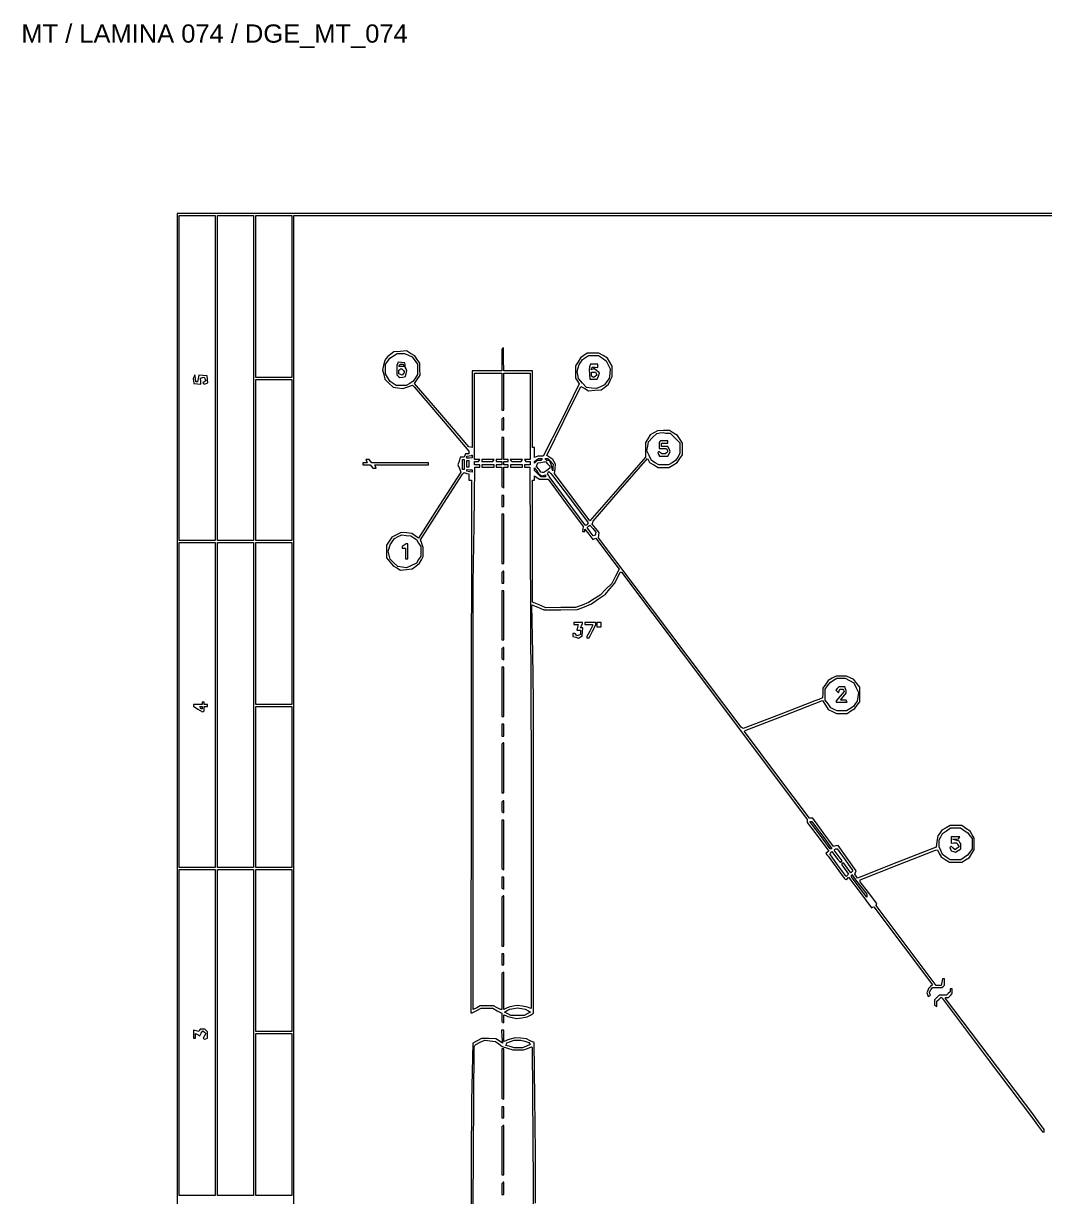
# Paper-space layout 'AN-19-DGE-074' of a CAD drawing. Header units: metres, sheet in millimetres. Extents: x 12 to 193, y 4 to 291.
# Drawn here: x 12.2 to 129.9, y 156.2 to 291.3 of the extents above; entities that cross this region are included whole.
import ezdxf

# ---------------------------------------------------------------- set-up
doc = ezdxf.new("R2010")
doc.units = ezdxf.units.M
doc.layers.add('DGE_CONTORNOS', color=7, linetype='Continuous', lineweight=0)
doc.layers.add('DGE_DATOS', color=7, linetype='Continuous', lineweight=0)
doc.styles.add('DGE_ARIAL', font='arial.ttf')

# ---------------------------------------------------------------- blocks, each defined once
blk = doc.blocks.new('LP_REF_DGE_MT_074')
at = {"layer": 'DGE_CONTORNOS'}
for points in [[(29.96, 147.37), (29.99, 25.36), (111.5, 25.33), (193.02, 25.3), (193.02, 147.34), (193.02, 269.38), (111.47, 269.38), (29.93, 269.38)], [(34.33, 250.42), (34.33, 231.72), (32.26, 231.72), (30.18, 231.72), (30.18, 250.42), (30.18, 269.12), (32.26, 269.12), (34.33, 269.12)], [(38.74, 250.42), (38.74, 231.72), (36.66, 231.72), (34.59, 231.72), (34.59, 250.42), (34.59, 269.12), (36.66, 269.12), (38.74, 269.12)], [(43.15, 259.8), (43.15, 250.48), (41.07, 250.48), (38.99, 250.48), (38.99, 259.8), (38.99, 269.12), (41.07, 269.12), (43.15, 269.12)], [(192.77, 181.03), (192.77, 92.93), (186.72, 92.93), (180.68, 92.93), (180.68, 90.98), (180.68, 89.02), (112.04, 89.02), (43.4, 89.02), (43.4, 179.07), (43.4, 269.12), (118.08, 269.12), (192.77, 269.12)], [(67.42, 253.81), (67.33, 253.72), (67.33, 252.48), (67.33, 251.24), (65.63, 251.24), (63.93, 251.24), (63.93, 246.82), (63.93, 242.4), (63.74, 242.45), (63.55, 242.49), (60.42, 246.14), (57.29, 249.79), (57.6, 250.26), (57.92, 250.74), (57.91, 251.44), (57.91, 252.14), (57.61, 252.56), (57.32, 252.99), (56.84, 253.26), (56.35, 253.53), (55.63, 253.48), (54.9, 253.43), (54.54, 253.15), (54.19, 252.87), (54, 252.61), (53.82, 252.35), (53.71, 251.85), (53.6, 251.35), (53.74, 250.83), (53.88, 250.3), (54.34, 249.84), (54.81, 249.37), (55.37, 249.29), (55.94, 249.2), (56.5, 249.4), (57.06, 249.59), (57.15, 249.5), (57.23, 249.41), (60.39, 245.71), (63.55, 242.01), (63.55, 241.84), (63.55, 241.67), (63.36, 241.67), (63.17, 241.67), (63.09, 241.48), (63.02, 241.29), (62.79, 241.29), (62.56, 241.29), (62.42, 240.86), (62.28, 240.43), (62.46, 240.01), (62.63, 239.58), (60.18, 235.78), (57.73, 231.97), (57.35, 232.24), (56.97, 232.51), (56.37, 232.57), (55.76, 232.63), (55.22, 232.36), (54.67, 232.1), (54.37, 231.63), (54.06, 231.15), (54.06, 230.43), (54.06, 229.7), (54.43, 229.24), (54.81, 228.78), (55.24, 228.54), (55.68, 228.3), (56.35, 228.36), (57.02, 228.43), (57.45, 228.76), (57.88, 229.09), (58.09, 229.47), (58.29, 229.86), (58.29, 230.38), (58.3, 230.9), (58.14, 231.35), (57.97, 231.8), (60.4, 235.57), (62.83, 239.34), (62.91, 239.43), (62.99, 239.52), (63.27, 239.44), (63.55, 239.37), (63.55, 239.01), (63.55, 238.65), (63.71, 238.65), (63.87, 238.65), (63.82, 207.98), (63.78, 177.31), (63.86, 177.31), (63.94, 177.31), (64.45, 177.57), (64.96, 177.83), (65.64, 177.83), (66.32, 177.83), (66.82, 177.55), (67.33, 177.26), (67.33, 176.79), (67.33, 176.32), (67.46, 176.24), (67.58, 176.16), (67.58, 176.62), (67.58, 177.09), (67.8, 176.99), (68.02, 176.9), (68.53, 176.78), (69.03, 176.67), (69.65, 176.75), (70.27, 176.84), (70.63, 177.05), (70.99, 177.27), (70.99, 195.27), (70.98, 213.27), (70.9, 218.78), (70.82, 224.3), (71.5, 224.01), (72.18, 223.72), (74.13, 223.73), (76.08, 223.74), (76.88, 224.07), (77.67, 224.4), (78.47, 224.97), (79.27, 225.54), (79.8, 226.14), (80.33, 226.74), (80.66, 227.4), (80.98, 228.07), (81.05, 228.06), (81.12, 228.05), (91.83, 213.82), (102.53, 199.58), (102.53, 199.4), (102.53, 199.22), (103.78, 197.57), (105.03, 195.93), (104.85, 195.82), (104.67, 195.71), (104.8, 195.52), (104.92, 195.34), (105.85, 194.07), (106.77, 192.8), (106.9, 192.72), (107.02, 192.65), (107.16, 192.78), (107.29, 192.92), (108.61, 191.17), (109.92, 189.42), (110.06, 189.47), (110.21, 189.52), (113.58, 185.02), (116.95, 180.52), (116.71, 180.33), (116.48, 180.13), (116.4, 179.87), (116.32, 179.61), (116.39, 179.41), (116.47, 179.2), (116.6, 179.28), (116.72, 179.35), (116.65, 179.51), (116.59, 179.67), (116.78, 179.94), (116.97, 180.21), (117.5, 180.21), (118.03, 180.21), (118.19, 180.36), (118.34, 180.51), (118.34, 180.86), (118.34, 181.21), (118.23, 181.21), (118.12, 181.21), (118.04, 180.84), (117.96, 180.46), (117.66, 180.46), (117.36, 180.46), (113.91, 185.06), (110.47, 189.67), (110.5, 189.79), (110.53, 189.91), (109.58, 191.16), (108.64, 192.41), (108.64, 192.52), (108.64, 192.63), (112.88, 194.31), (117.11, 195.98), (117.31, 196.04), (117.52, 196.09), (117.74, 195.67), (117.97, 195.26), (118.43, 194.95), (118.9, 194.65), (119.61, 194.65), (120.32, 194.65), (120.77, 194.93), (121.22, 195.21), (121.5, 195.65), (121.77, 196.1), (121.77, 196.76), (121.77, 197.42), (121.54, 197.82), (121.3, 198.22), (120.81, 198.54), (120.33, 198.87), (119.66, 198.87), (119, 198.88), (118.51, 198.6), (118.02, 198.33), (117.79, 198.01), (117.55, 197.69), (117.47, 197.05), (117.39, 196.4), (112.86, 194.62), (108.33, 192.83), (108.17, 193.06), (108.01, 193.28), (108.08, 193.47), (108.15, 193.65), (107.11, 195.12), (106.07, 196.59), (105.8, 196.53), (105.54, 196.46), (104.35, 198.09), (103.16, 199.72), (102.97, 199.73), (102.78, 199.73), (99.04, 204.72), (95.29, 209.72), (95.34, 209.77), (95.39, 209.82), (99.85, 211.55), (104.3, 213.28), (104.63, 212.76), (104.95, 212.24), (105.43, 212.02), (105.9, 211.79), (106.51, 211.79), (107.11, 211.79), (107.56, 212.07), (108, 212.34), (108.29, 212.74), (108.58, 213.14), (108.58, 213.97), (108.58, 214.8), (108.24, 215.24), (107.9, 215.69), (107.46, 215.89), (107.03, 216.1), (106.43, 216.1), (105.84, 216.1), (105.38, 215.84), (104.92, 215.59), (104.63, 215.14), (104.34, 214.7), (104.32, 214.14), (104.29, 213.59), (103.85, 213.41), (103.41, 213.23), (99.29, 211.64), (95.16, 210.04), (95.04, 210.12), (94.92, 210.19), (86.7, 221.11), (78.49, 232.02), (78.51, 232.33), (78.54, 232.63), (78.15, 233.12), (77.76, 233.6), (77.81, 233.77), (77.85, 233.94), (80.99, 237.54), (84.14, 241.14), (84.25, 240.92), (84.36, 240.69), (84.86, 240.41), (85.36, 240.13), (85.97, 240.13), (86.58, 240.13), (87.06, 240.4), (87.54, 240.67), (87.85, 241.13), (88.15, 241.59), (88.15, 242.25), (88.15, 242.9), (87.87, 243.35), (87.59, 243.8), (87.13, 244.08), (86.66, 244.37), (85.96, 244.36), (85.26, 244.35), (84.85, 244.11), (84.44, 243.87), (84.17, 243.43), (83.89, 242.99), (83.89, 242.14), (83.89, 241.3), (80.7, 237.64), (77.5, 233.98), (75.46, 236.71), (73.41, 239.44), (73.47, 239.97), (73.53, 240.5), (73.38, 240.77), (73.23, 241.05), (72.87, 241.27), (72.51, 241.49), (74.48, 245.47), (76.46, 249.46), (76.9, 249.21), (77.34, 248.96), (78.05, 249), (78.77, 249.05), (79.2, 249.38), (79.64, 249.71), (79.84, 250.15), (80.05, 250.58), (80.05, 251.18), (80.05, 251.77), (79.78, 252.25), (79.52, 252.72), (79.01, 253), (78.51, 253.29), (77.83, 253.28), (77.16, 253.28), (76.79, 253.01), (76.42, 252.75), (76.13, 252.28), (75.84, 251.81), (75.84, 251.11), (75.84, 250.4), (76.06, 250.07), (76.27, 249.73), (74.2, 245.57), (72.12, 241.42), (71.81, 241.42), (71.51, 241.42), (71.31, 241.34), (71.11, 241.26), (71.11, 241.84), (71.11, 242.42), (70.98, 242.42), (70.86, 242.42), (70.86, 246.83), (70.86, 251.24), (69.22, 251.24), (67.59, 251.24), (67.55, 252.57), (67.52, 253.91)], [(56.58, 253.05), (57.02, 252.84), (57.32, 252.44), (57.63, 252.03), (57.63, 251.43), (57.63, 250.83), (57.39, 250.44), (57.15, 250.04), (56.73, 249.8), (56.32, 249.55), (55.75, 249.55), (55.18, 249.55), (54.83, 249.78), (54.49, 250.01), (54.21, 250.45), (53.94, 250.89), (53.95, 251.46), (53.96, 252.03), (54.2, 252.36), (54.44, 252.69), (54.86, 252.97), (55.28, 253.25), (55.71, 253.25), (56.15, 253.25)], [(78.93, 252.7), (79.38, 252.39), (79.61, 251.92), (79.83, 251.46), (79.77, 250.92), (79.71, 250.38), (79.44, 250.01), (79.17, 249.63), (78.71, 249.41), (78.25, 249.2), (77.67, 249.26), (77.09, 249.33), (76.63, 249.84), (76.17, 250.36), (76.1, 250.77), (76.02, 251.18), (76.14, 251.58), (76.25, 251.99), (76.44, 252.26), (76.64, 252.54), (76.99, 252.77), (77.34, 253), (77.91, 253), (78.48, 253)], [(55.32, 252.05), (55.24, 251.85), (55.24, 251.31), (55.24, 250.77), (55.43, 250.61), (55.61, 250.46), (55.93, 250.53), (56.24, 250.61), (56.32, 250.93), (56.4, 251.24), (56.31, 251.46), (56.21, 251.68), (56.2, 251.93), (56.18, 252.18), (55.79, 252.22), (55.4, 252.26)], [(56.06, 251.87), (56.14, 251.74), (55.81, 251.74), (55.48, 251.74), (55.55, 251.87), (55.63, 252), (55.81, 252), (55.98, 252)], [(56, 251.3), (56.15, 251.11), (56, 250.93), (55.85, 250.75), (55.67, 250.82), (55.49, 250.89), (55.49, 251.11), (55.49, 251.32), (55.58, 251.41), (55.66, 251.49), (55.75, 251.49), (55.84, 251.49)], [(77.46, 251.7), (77.39, 251.41), (77.43, 250.85), (77.47, 250.29), (77.91, 250.29), (78.34, 250.29), (78.47, 250.65), (78.6, 251.01), (78.3, 251.26), (77.99, 251.5), (77.81, 251.43), (77.64, 251.37), (77.69, 251.52), (77.75, 251.68), (78.08, 251.66), (78.41, 251.63), (78.41, 251.81), (78.41, 252), (77.97, 252), (77.54, 252)], [(31.89, 250.59), (31.79, 250.38), (31.84, 250.08), (31.88, 249.79), (32.28, 249.75), (32.68, 249.71), (32.66, 250.06), (32.63, 250.41), (32.85, 250.46), (33.07, 250.5), (33.16, 250.29), (33.24, 250.08), (33.06, 249.97), (32.89, 249.87), (32.98, 249.78), (33.06, 249.7), (33.27, 249.77), (33.47, 249.85), (33.43, 250.26), (33.39, 250.67), (32.91, 250.71), (32.44, 250.75), (32.36, 250.37), (32.29, 249.98), (32.18, 249.98), (32.08, 249.98), (32.04, 250.39), (31.99, 250.8)], [(43.15, 240.97), (43.15, 231.72), (41.07, 231.72), (38.99, 231.72), (38.99, 240.97), (38.99, 250.23), (41.07, 250.23), (43.15, 250.23)], [(67.33, 248.85), (67.33, 246.71), (67.46, 246.71), (67.58, 246.71), (67.58, 248.85), (67.58, 250.99), (69.09, 250.99), (70.6, 250.99), (70.6, 246.01), (70.6, 241.04), (70.28, 241.04), (69.96, 241.04), (70.04, 240.91), (70.12, 240.79), (70.36, 240.79), (70.6, 240.79), (70.6, 240.6), (70.6, 240.41), (70.29, 240.41), (69.97, 240.41), (69.97, 240.28), (69.97, 240.16), (70.27, 240.16), (70.56, 240.16), (70.65, 222.87), (70.73, 205.58), (70.73, 191.69), (70.73, 177.79), (70.51, 177.87), (70.29, 177.96), (69.72, 178.06), (69.16, 178.17), (68.65, 178.08), (68.15, 177.98), (67.87, 177.83), (67.58, 177.68), (67.58, 179.83), (67.58, 181.99), (67.46, 181.91), (67.33, 181.83), (67.33, 179.76), (67.33, 177.69), (67.26, 177.69), (67.19, 177.69), (66.8, 177.89), (66.4, 178.1), (65.63, 178.1), (64.86, 178.1), (64.46, 177.89), (64.06, 177.68), (64.06, 202.21), (64.06, 226.74), (64.14, 233.45), (64.22, 240.16), (64.52, 240.16), (64.81, 240.16), (64.81, 240.28), (64.81, 240.41), (64.5, 240.41), (64.18, 240.41), (64.18, 240.6), (64.18, 240.79), (64.43, 240.79), (64.67, 240.79), (64.75, 240.91), (64.83, 241.04), (64.5, 241.04), (64.18, 241.04), (64.18, 246.01), (64.18, 250.99), (65.76, 250.99), (67.33, 250.99)], [(78.2, 250.93), (78.27, 250.75), (78.1, 250.61), (77.92, 250.46), (77.79, 250.54), (77.66, 250.62), (77.66, 250.87), (77.66, 251.11), (77.9, 251.11), (78.13, 251.11)], [(67.41, 245.74), (67.33, 245.66), (67.33, 245.05), (67.33, 244.44), (67.46, 244.44), (67.58, 244.44), (67.58, 245.13), (67.58, 245.82), (67.54, 245.82), (67.5, 245.82)], [(67.33, 242.3), (67.33, 241.04), (67.02, 241.04), (66.7, 241.04), (66.7, 240.91), (66.7, 240.79), (67.02, 240.79), (67.33, 240.79), (67.33, 240.6), (67.33, 240.41), (67.02, 240.41), (66.7, 240.41), (66.7, 240.28), (66.7, 240.16), (67.02, 240.16), (67.33, 240.16), (67.33, 239.03), (67.33, 237.9), (67.46, 237.83), (67.58, 237.75), (67.58, 238.95), (67.58, 240.16), (67.83, 240.16), (68.09, 240.16), (68.09, 240.28), (68.09, 240.41), (67.83, 240.41), (67.58, 240.41), (67.58, 240.6), (67.58, 240.79), (67.83, 240.79), (68.09, 240.79), (68.09, 240.91), (68.09, 241.04), (67.83, 241.04), (67.58, 241.04), (67.58, 242.3), (67.58, 243.56), (67.46, 243.56), (67.33, 243.56)], [(86.48, 244.06), (86.72, 244.06), (87.29, 243.52), (87.86, 242.97), (87.86, 242.35), (87.86, 241.73), (87.61, 241.32), (87.36, 240.91), (86.95, 240.66), (86.54, 240.41), (85.98, 240.41), (85.43, 240.41), (85.02, 240.66), (84.6, 240.92), (84.33, 241.48), (84.06, 242.04), (84.15, 242.56), (84.23, 243.08), (84.71, 243.56), (85.2, 244.04), (85.55, 244.09), (85.91, 244.15), (86.07, 244.1), (86.24, 244.06)], [(85.55, 243.1), (85.47, 243.01), (85.47, 242.65), (85.47, 242.3), (85.89, 242.3), (86.32, 242.3), (86.39, 242.12), (86.45, 241.95), (86.31, 241.81), (86.17, 241.67), (85.97, 241.67), (85.77, 241.67), (85.62, 241.82), (85.47, 241.97), (85.4, 241.9), (85.33, 241.83), (85.41, 241.62), (85.49, 241.42), (85.98, 241.42), (86.46, 241.42), (86.61, 241.68), (86.75, 241.95), (86.61, 242.25), (86.48, 242.55), (86.1, 242.55), (85.72, 242.55), (85.72, 242.74), (85.72, 242.93), (86.1, 242.93), (86.47, 242.93), (86.47, 243.05), (86.47, 243.18), (86.05, 243.18), (85.63, 243.18)], [(51.76, 240.85), (51.83, 240.66), (51.58, 240.66), (51.34, 240.66), (51.34, 240.53), (51.34, 240.41), (51.76, 240.41), (52.19, 240.41), (52.34, 240.22), (52.5, 240.03), (52.69, 240.03), (52.87, 240.03), (52.8, 240.22), (52.73, 240.41), (55.81, 240.41), (58.89, 240.41), (58.89, 240.53), (58.89, 240.66), (55.63, 240.66), (52.37, 240.66), (52.22, 240.85), (52.06, 241.04), (51.87, 241.04), (51.69, 241.04)], [(63.01, 240.47), (63.02, 239.9), (62.91, 239.9), (62.8, 239.9), (62.8, 240.47), (62.8, 241.04), (62.9, 241.04), (63, 241.04)], [(63.93, 241.38), (63.93, 241.22), (63.61, 241.19), (63.3, 241.17), (63.3, 241.28), (63.3, 241.4), (63.58, 241.45), (63.87, 241.51), (63.9, 241.52), (63.93, 241.54)], [(63.55, 240.53), (63.55, 240.16), (63.43, 240.16), (63.3, 240.16), (63.3, 240.53), (63.3, 240.91), (63.43, 240.91), (63.55, 240.91)], [(65.06, 240.91), (65.06, 240.79), (65.69, 240.79), (66.31, 240.79), (66.39, 240.91), (66.46, 241.04), (65.76, 241.04), (65.06, 241.04)], [(68.4, 240.91), (68.48, 240.79), (69.03, 240.79), (69.58, 240.79), (69.66, 240.91), (69.74, 241.04), (69.03, 241.04), (68.32, 241.04)], [(71.93, 241.04), (71.85, 240.91), (71.63, 240.91), (71.41, 240.91), (71.26, 240.76), (71.11, 240.61), (71.11, 240.72), (71.11, 240.82), (71.33, 240.99), (71.55, 241.16), (71.78, 241.16), (72, 241.16)], [(72.62, 240.53), (72.87, 240.28), (72.87, 240.17), (72.87, 240.05), (72.53, 239.78), (72.2, 239.52), (72.01, 239.55), (71.83, 239.59), (71.59, 239.91), (71.35, 240.23), (71.43, 240.44), (71.51, 240.65), (71.84, 240.7), (72.18, 240.75), (72.27, 240.77), (72.37, 240.79)], [(72.94, 240.83), (73.25, 240.5), (73.23, 240.11), (73.22, 239.72), (73.16, 239.97), (73.11, 240.22), (72.98, 240.57), (72.84, 240.91), (72.67, 240.91), (72.51, 240.91), (72.43, 241.04), (72.35, 241.16), (72.49, 241.16), (72.63, 241.16)], [(63.93, 239.7), (63.93, 239.56), (63.61, 239.62), (63.3, 239.68), (63.3, 239.78), (63.3, 239.88), (63.61, 239.86), (63.93, 239.84)], [(65.06, 240.28), (65.06, 240.16), (65.76, 240.16), (66.45, 240.16), (66.45, 240.28), (66.45, 240.41), (65.76, 240.41), (65.06, 240.41)], [(68.34, 240.28), (68.34, 240.16), (69.03, 240.16), (69.72, 240.16), (69.72, 240.28), (69.72, 240.41), (69.03, 240.41), (68.34, 240.41)], [(72.18, 238.77), (72.68, 238.76), (74.69, 236.03), (76.7, 233.3), (76.68, 233.01), (76.65, 232.73), (76.78, 232.73), (76.9, 232.73), (76.9, 232.87), (76.9, 233.01), (77.35, 232.42), (77.81, 231.83), (77.98, 231.89), (78.16, 231.96), (79.5, 230.18), (80.85, 228.4), (80.42, 227.58), (80, 226.76), (79.33, 226.09), (78.66, 225.42), (78, 224.98), (77.34, 224.55), (76.59, 224.27), (75.83, 223.99), (74.13, 223.98), (72.43, 223.97), (71.64, 224.29), (70.86, 224.6), (70.86, 231.62), (70.86, 238.65), (70.98, 238.65), (71.11, 238.65), (71.11, 238.9), (71.11, 239.16), (71.39, 238.97), (71.67, 238.77)], [(71.73, 239.31), (71.93, 239.15), (72.15, 239.2), (72.37, 239.25), (72.37, 239.14), (72.37, 239.02), (72.11, 239.02), (71.84, 239.02), (71.48, 239.39), (71.11, 239.76), (71.11, 239.92), (71.11, 240.09), (71.32, 239.78), (71.54, 239.46)], [(75.25, 236.48), (77.3, 233.75), (77.22, 233.61), (77.14, 233.48), (77.03, 233.48), (76.93, 233.48), (74.87, 236.27), (72.81, 239.07), (72.71, 239.23), (72.61, 239.4), (72.69, 239.54), (72.77, 239.67), (72.99, 239.44), (73.2, 239.21)], [(67.33, 236.25), (67.33, 235.62), (67.46, 235.62), (67.58, 235.62), (67.58, 236.25), (67.58, 236.88), (67.46, 236.88), (67.33, 236.88)], [(67.33, 231.91), (67.33, 229.07), (67.46, 229.07), (67.58, 229.07), (67.58, 231.91), (67.58, 234.74), (67.46, 234.74), (67.33, 234.74)], [(78.13, 232.48), (78.1, 232.31), (77.97, 232.27), (77.85, 232.23), (77.51, 232.71), (77.17, 233.19), (77.32, 233.34), (77.47, 233.49), (77.81, 233.08), (78.16, 232.66)], [(34.33, 212.76), (34.33, 194.06), (32.26, 194.06), (30.18, 194.06), (30.18, 212.76), (30.18, 231.47), (32.26, 231.47), (34.33, 231.47)], [(38.74, 212.76), (38.74, 194.06), (36.66, 194.06), (34.59, 194.06), (34.59, 212.76), (34.59, 231.47), (36.66, 231.47), (38.74, 231.47)], [(43.15, 222.15), (43.15, 212.83), (41.07, 212.83), (38.99, 212.83), (38.99, 222.15), (38.99, 231.47), (41.07, 231.47), (43.15, 231.47)], [(57.19, 232.02), (57.5, 231.82), (57.76, 231.41), (58.01, 231), (58.01, 230.46), (58.01, 229.92), (57.75, 229.51), (57.5, 229.09), (56.94, 228.82), (56.37, 228.55), (55.86, 228.63), (55.35, 228.72), (54.92, 229.15), (54.5, 229.57), (54.37, 230.02), (54.25, 230.46), (54.36, 230.84), (54.47, 231.21), (54.72, 231.57), (54.98, 231.93), (55.39, 232.15), (55.81, 232.36), (56.34, 232.29), (56.88, 232.23)], [(56.09, 231.16), (55.87, 231), (55.87, 230.92), (55.87, 230.84), (56.06, 230.84), (56.25, 230.84), (56.25, 230.21), (56.25, 229.58), (56.37, 229.58), (56.5, 229.58), (56.5, 230.46), (56.5, 231.34), (56.4, 231.34), (56.31, 231.33)], [(67.41, 228.11), (67.33, 228.02), (67.33, 227.42), (67.33, 226.81), (67.46, 226.81), (67.58, 226.81), (67.58, 227.5), (67.58, 228.19), (67.54, 228.19), (67.5, 228.19)], [(67.33, 223.09), (67.33, 220.26), (67.46, 220.26), (67.58, 220.26), (67.58, 223.09), (67.58, 225.92), (67.46, 225.92), (67.33, 225.92)], [(75.64, 222.15), (75.64, 222.02), (75.9, 222.02), (76.15, 222.02), (76.07, 221.71), (75.99, 221.39), (76.2, 221.39), (76.4, 221.39), (76.4, 221.13), (76.4, 220.88), (76.2, 220.8), (76, 220.73), (75.86, 220.87), (75.72, 221.01), (75.62, 221.01), (75.52, 221.01), (75.52, 220.83), (75.52, 220.64), (75.85, 220.56), (76.19, 220.47), (76.39, 220.6), (76.59, 220.72), (76.63, 221.18), (76.66, 221.64), (76.53, 221.64), (76.39, 221.64), (76.52, 221.89), (76.65, 222.13), (76.65, 222.2), (76.65, 222.27), (76.15, 222.27), (75.64, 222.27)], [(76.9, 222.15), (76.9, 222.02), (77.34, 222.02), (77.78, 222.02), (77.78, 221.95), (77.78, 221.89), (77.47, 221.26), (77.15, 220.64), (77.15, 220.58), (77.15, 220.51), (77.28, 220.51), (77.4, 220.51), (77.78, 221.26), (78.16, 222.01), (78.16, 222.14), (78.16, 222.27), (77.53, 222.27), (76.9, 222.27)], [(78.29, 222.02), (78.29, 221.77), (78.54, 221.77), (78.79, 221.77), (78.79, 222.02), (78.79, 222.27), (78.54, 222.27), (78.29, 222.27)], [(67.41, 219.29), (67.33, 219.21), (67.33, 218.67), (67.33, 218.13), (67.46, 218.05), (67.58, 217.98), (67.58, 218.68), (67.58, 219.38), (67.54, 219.38), (67.5, 219.38)], [(67.33, 214.28), (67.33, 211.44), (67.46, 211.44), (67.58, 211.44), (67.58, 214.28), (67.58, 217.11), (67.46, 217.11), (67.33, 217.11)], [(107.39, 215.57), (107.88, 215.3), (108.15, 214.75), (108.42, 214.2), (108.34, 213.69), (108.26, 213.19), (108.06, 212.88), (107.86, 212.58), (107.45, 212.33), (107.03, 212.07), (106.51, 212.07), (105.98, 212.07), (105.62, 212.26), (105.25, 212.45), (104.92, 212.89), (104.58, 213.33), (104.58, 213.95), (104.58, 214.57), (104.86, 214.97), (105.15, 215.37), (105.54, 215.61), (105.93, 215.85), (106.42, 215.85), (106.9, 215.85)], [(105.99, 214.65), (105.83, 214.45), (105.97, 214.31), (106.11, 214.17), (106.19, 214.38), (106.27, 214.59), (106.44, 214.59), (106.61, 214.59), (106.69, 214.46), (106.77, 214.33), (106.32, 213.78), (105.87, 213.23), (105.87, 213.15), (105.87, 213.08), (106.51, 213.08), (107.14, 213.08), (107.06, 213.2), (106.99, 213.33), (106.67, 213.33), (106.35, 213.33), (106.68, 213.72), (107, 214.11), (107, 214.27), (107, 214.44), (106.93, 214.64), (106.85, 214.84), (106.5, 214.84), (106.15, 214.84)], [(32.82, 212.95), (32.82, 212.83), (32.32, 212.83), (31.81, 212.83), (31.82, 212.73), (31.82, 212.64), (32.34, 212.3), (32.87, 211.96), (32.97, 212.02), (33.07, 212.09), (33.07, 212.33), (33.07, 212.57), (33.26, 212.57), (33.45, 212.57), (33.45, 212.7), (33.45, 212.83), (33.26, 212.83), (33.07, 212.83), (33.07, 212.95), (33.07, 213.08), (32.95, 213.08), (32.82, 213.08)], [(32.82, 212.45), (32.82, 212.32), (32.77, 212.32), (32.71, 212.32), (32.63, 212.45), (32.56, 212.57), (32.69, 212.57), (32.82, 212.57)], [(43.15, 203.32), (43.15, 194.06), (41.07, 194.06), (38.99, 194.06), (38.99, 203.32), (38.99, 212.57), (41.07, 212.57), (43.15, 212.57)], [(67.33, 209.87), (67.33, 209.17), (67.46, 209.17), (67.58, 209.17), (67.58, 209.87), (67.58, 210.56), (67.46, 210.56), (67.33, 210.56)], [(67.41, 208.33), (67.33, 208.25), (67.33, 205.44), (67.33, 202.63), (67.46, 202.63), (67.58, 202.63), (67.58, 205.52), (67.58, 208.42), (67.54, 208.42), (67.5, 208.42)], [(67.41, 201.66), (67.33, 201.58), (67.33, 201.04), (67.33, 200.5), (67.46, 200.42), (67.58, 200.34), (67.58, 201.04), (67.58, 201.74), (67.54, 201.74), (67.5, 201.74)], [(67.33, 196.71), (67.33, 193.95), (67.46, 193.87), (67.58, 193.79), (67.58, 196.64), (67.58, 199.48), (67.46, 199.48), (67.33, 199.48)], [(103.49, 198.75), (103.93, 198.15), (104.65, 197.18), (105.37, 196.2), (105.27, 196.21), (105.18, 196.21), (104.36, 197.3), (103.54, 198.39), (103.18, 198.87), (102.82, 199.35), (102.93, 199.35), (103.04, 199.35)], [(120.6, 198.31), (121.02, 198.03), (121.26, 197.7), (121.51, 197.37), (121.51, 196.79), (121.51, 196.21), (121.24, 195.83), (120.97, 195.46), (120.59, 195.19), (120.21, 194.91), (119.59, 194.91), (118.97, 194.91), (118.54, 195.24), (118.12, 195.56), (117.91, 195.99), (117.71, 196.43), (117.71, 196.83), (117.71, 197.22), (117.9, 197.59), (118.09, 197.96), (118.56, 198.28), (119.02, 198.6), (119.61, 198.6), (120.19, 198.6)], [(119.09, 197.22), (119.09, 196.85), (119.42, 196.87), (119.75, 196.89), (119.89, 196.67), (120.04, 196.44), (119.79, 196.26), (119.55, 196.08), (119.32, 196.29), (119.09, 196.49), (119.03, 196.43), (118.96, 196.36), (119.04, 196.16), (119.12, 195.96), (119.36, 195.88), (119.61, 195.8), (119.92, 196.01), (120.23, 196.21), (120.22, 196.49), (120.22, 196.77), (120.12, 196.93), (120.02, 197.09), (119.65, 197.2), (119.28, 197.31), (119.62, 197.32), (119.96, 197.34), (120.04, 197.46), (120.11, 197.59), (119.6, 197.59), (119.09, 197.59)], [(106.88, 194.93), (107.79, 193.66), (107.67, 193.54), (107.55, 193.43), (107.14, 194), (106.73, 194.56), (106.62, 194.56), (106.5, 194.56), (106.5, 194.46), (106.5, 194.36), (106.89, 193.83), (107.29, 193.29), (107.15, 193.15), (107.01, 193.01), (106.96, 193.06), (106.92, 193.12), (106.02, 194.37), (105.11, 195.62), (105.24, 195.75), (105.37, 195.88), (105.57, 195.59), (105.77, 195.31), (106.06, 194.97), (106.35, 194.63), (106.44, 194.72), (106.53, 194.8), (106.07, 195.42), (105.62, 196.04), (105.7, 196.12), (105.78, 196.2), (105.88, 196.2), (105.97, 196.2)], [(34.33, 175.04), (34.33, 156.28), (32.26, 156.28), (30.18, 156.28), (30.18, 175.04), (30.18, 193.81), (32.26, 193.81), (34.33, 193.81)], [(38.74, 175.04), (38.74, 156.28), (36.66, 156.28), (34.59, 156.28), (34.59, 175.04), (34.59, 193.81), (36.66, 193.81), (38.74, 193.81)], [(43.15, 184.49), (43.15, 175.17), (41.07, 175.17), (38.99, 175.17), (38.99, 184.49), (38.99, 193.81), (41.07, 193.81), (43.15, 193.81)], [(108.67, 191.88), (109.39, 190.98), (109.39, 190.8), (109.39, 190.62), (108.51, 191.79), (107.63, 192.97), (107.64, 193.11), (107.65, 193.24), (107.8, 193.01), (107.95, 192.78)], [(67.33, 192.31), (67.33, 191.68), (67.46, 191.61), (67.58, 191.53), (67.58, 192.23), (67.58, 192.93), (67.46, 192.93), (67.33, 192.93)], [(67.41, 190.7), (67.33, 190.62), (67.33, 187.81), (67.33, 184.99), (67.46, 184.99), (67.58, 184.99), (67.58, 187.89), (67.58, 190.79), (67.54, 190.79), (67.5, 190.79)], [(67.33, 183.48), (67.33, 182.85), (67.46, 182.85), (67.58, 182.85), (67.58, 183.48), (67.58, 184.11), (67.46, 184.11), (67.33, 184.11)], [(118.97, 179.9), (118.97, 179.72), (118.77, 179.52), (118.57, 179.33), (118.14, 179.33), (117.71, 179.33), (117.45, 179.07), (117.2, 178.82), (117.2, 178.51), (117.2, 178.21), (117.33, 178.13), (117.45, 178.05), (117.45, 178.35), (117.45, 178.66), (117.71, 178.89), (117.96, 179.11), (118, 179.06), (118.05, 179.01), (123.27, 172.08), (128.49, 165.16), (129.05, 164.37), (129.61, 163.59), (129.7, 163.59), (129.8, 163.58), (129.8, 163.72), (129.8, 163.86), (129.15, 164.76), (128.5, 165.66), (123.48, 172.3), (118.46, 178.95), (118.46, 179.01), (118.46, 179.07), (118.63, 179.07), (118.8, 179.07), (119.01, 179.3), (119.22, 179.53), (119.22, 179.81), (119.22, 180.08), (119.09, 180.08), (118.97, 180.08)], [(70.34, 177.57), (70.65, 177.4), (70.28, 177.21), (69.91, 177.01), (69.16, 177.01), (68.4, 177.01), (68.03, 177.21), (67.66, 177.4), (67.97, 177.57), (68.27, 177.74), (68.72, 177.81), (69.16, 177.89), (69.6, 177.81), (70.04, 177.73)], [(32.51, 175.3), (32.43, 175.17), (32.12, 175.25), (31.81, 175.32), (31.81, 174.87), (31.81, 174.41), (31.94, 174.41), (32.07, 174.41), (32.07, 174.67), (32.07, 174.93), (32.3, 174.8), (32.54, 174.67), (32.73, 174.95), (32.92, 175.23), (33.09, 175.07), (33.26, 174.91), (33.09, 174.65), (32.93, 174.39), (33, 174.32), (33.06, 174.26), (33.26, 174.33), (33.45, 174.41), (33.45, 174.76), (33.45, 175.12), (33.3, 175.27), (33.15, 175.42), (32.87, 175.42), (32.59, 175.42)], [(43.15, 165.6), (43.15, 156.28), (41.07, 156.28), (38.99, 156.28), (38.99, 165.6), (38.99, 174.92), (41.07, 174.92), (43.15, 174.92)], [(67.33, 170.33), (67.33, 167.5), (67.46, 167.42), (67.58, 167.35), (67.58, 170.25), (67.58, 173.15), (67.46, 173.15), (67.33, 173.15)], [(70, 174.03), (70.47, 173.9), (70.55, 173.78), (70.62, 173.65), (70.18, 173.47), (69.73, 173.28), (69.25, 173.28), (68.78, 173.28), (68.3, 173.42), (67.82, 173.55), (67.87, 173.7), (67.92, 173.85), (68.35, 174), (68.78, 174.15), (69.16, 174.15), (69.53, 174.16)], [(67.33, 165.85), (67.33, 165.22), (67.46, 165.22), (67.58, 165.22), (67.58, 165.85), (67.58, 166.48), (67.46, 166.48), (67.33, 166.48)], [(67.41, 164.25), (67.33, 164.17), (67.33, 161.42), (67.33, 158.67), (67.46, 158.67), (67.58, 158.67), (67.58, 161.5), (67.58, 164.34), (67.54, 164.34), (67.5, 164.34)], [(67.41, 157.71), (67.33, 157.62), (67.33, 157.01), (67.33, 156.4), (67.46, 156.4), (67.58, 156.4), (67.58, 157.1), (67.58, 157.79), (67.54, 157.79), (67.5, 157.79)]]:
    blk.add_lwpolyline(points, close=True, dxfattribs=at)
for points in [[(71.23, 155.39), (71.23, 161.25), (71.15, 167.57), (71.07, 173.88), (70.62, 174.1), (70.17, 174.31), (69.54, 174.38), (68.9, 174.44), (68.46, 174.32), (68.02, 174.19), (67.8, 174.1), (67.58, 174.01), (67.58, 174.65), (67.58, 175.3), (67.44, 175.3), (67.3, 175.3), (67.35, 174.55), (67.41, 173.8), (67.03, 174.07), (66.66, 174.33), (65.83, 174.34), (65, 174.35), (64.5, 174.09), (63.99, 173.82), (63.91, 170.5), (63.84, 167.17), (63.82, 160.31), (63.8, 153.44)], [(63.99, 149.07), (64.17, 173.41), (64.25, 173.55), (64.34, 173.68), (64.86, 173.93), (65.38, 174.17), (65.99, 174.1), (66.61, 174.02), (67, 173.73), (67.39, 173.43), (68, 173.23), (68.6, 173.03), (69.23, 173.03), (69.86, 173.03), (70.31, 173.22), (70.77, 173.41), (70.81, 173.37), (70.85, 173.33), (71.04, 146.95)]]:
    blk.add_lwpolyline(points, dxfattribs=at)
at = {"layer": 'DGE_DATOS', "style": 'DGE_ARIAL'}
blk.add_text('MT / LAMINA 074 / DGE_MT_074', height=2.1, dxfattribs=at).set_placement((12, 289.04))

psp = doc.layouts.new('AN-19-DGE-074')

# ---------------------------------------------------------------- block references
at = {"layer": 'DGE_DATOS'}
psp.add_blockref('LP_REF_DGE_MT_074', (0, 0), dxfattribs=at)

doc.saveas('drawing.dxf')
